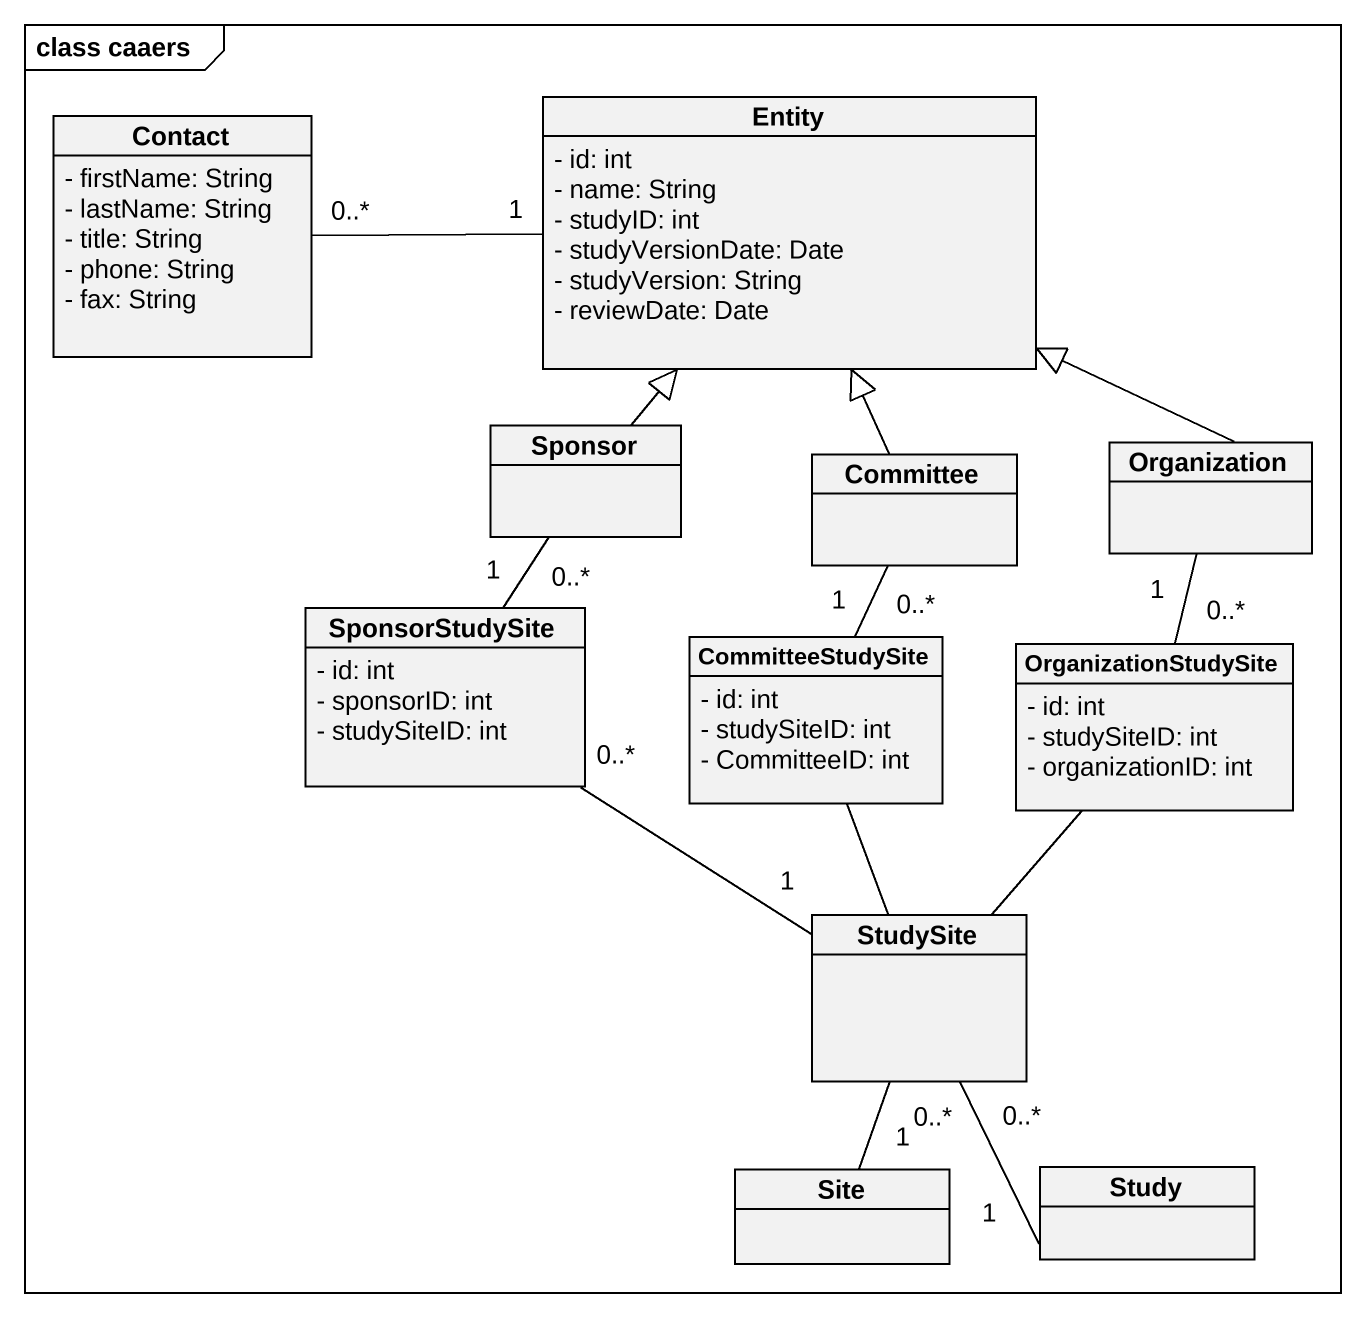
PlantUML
@startuml
mainframe class caaers
hide circle
hide empty members
skinparam classAttributeIconSize 0
class Contact {
  - firstName: String
  - lastName: String
  - title: String
  - phone: String
  - fax: String
}
class "Entity" as Entity_ {
  - id: int
  - name: String
  - studyID: int
  - studyVersionDate: Date
  - studyVersion: String
  - reviewDate: Date
}
class Sponsor
class Committee
class Organization
class SponsorStudySite {
  - id: int
  - sponsorID: int
  - studySiteID: int
}
class CommitteeStudySite {
  - id: int
  - studySiteID: int
  - CommitteeID: int
}
class OrganizationStudySite {
  - id: int
  - studySiteID: int
  - organizationID: int
}
class StudySite
class Site
class Study
Entity_ "1" -left- "0..*" Contact
Sponsor -up-|> Entity_
Committee -up-|> Entity_
Organization -up-|> Entity_
SponsorStudySite "0..*" -up- "1" Sponsor
SponsorStudySite "0..*" -- "1" StudySite
CommitteeStudySite "0..*" -up- "1" Committee
OrganizationStudySite "0..*" -up- "1" Organization
StudySite -up- CommitteeStudySite
StudySite -up- OrganizationStudySite
Site "1" -up- "0..*" StudySite
Study "1" -up- "0..*" StudySite
@enduml
